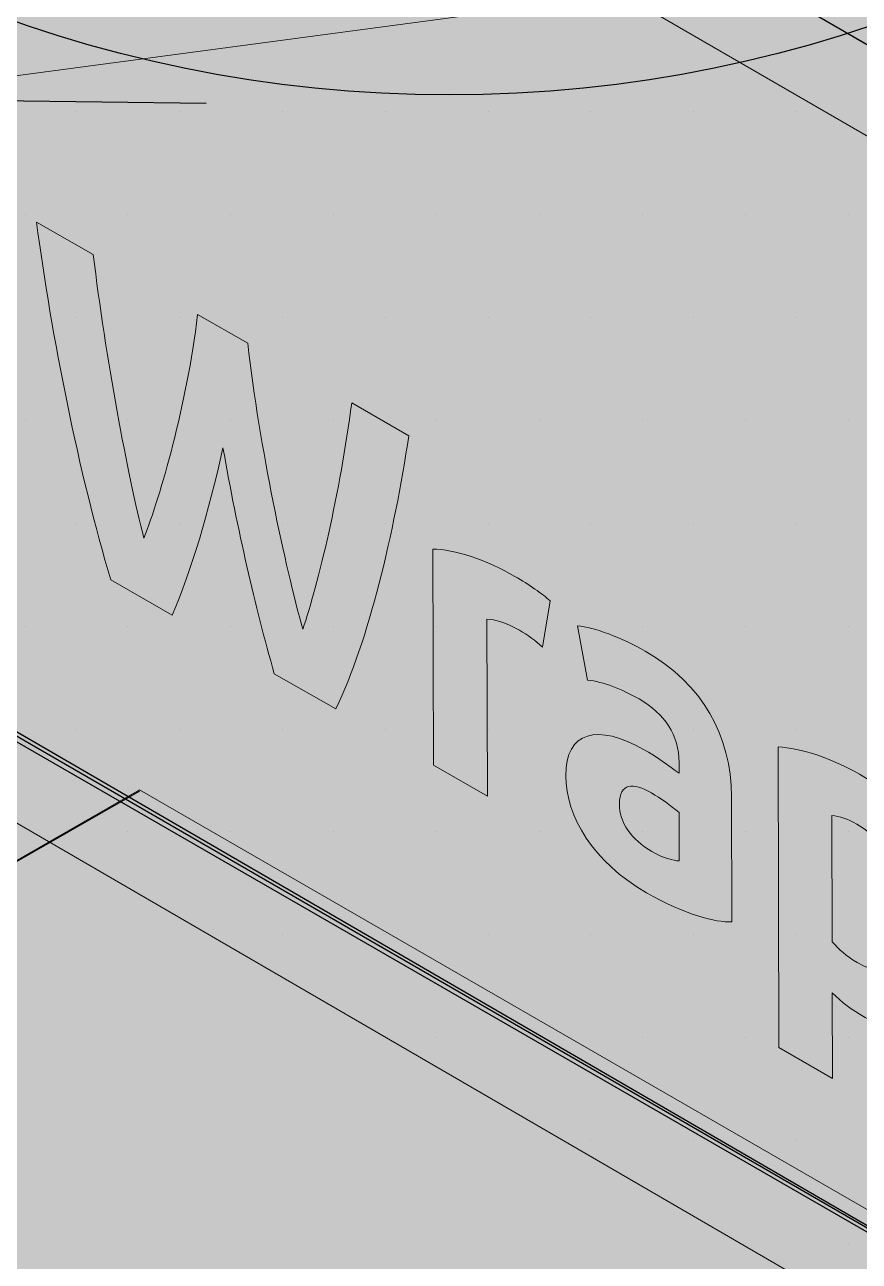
# Model space of a CAD drawing. Header units: inches. Extents: x -24 to 76, y -57 to 19.
# Drawn here: x -2.4306 to -2.2785, y 9.8228 to 10.0481 of the extents above; entities that cross this region are included whole.
import ezdxf

# ---------------------------------------------------------------- set-up
doc = ezdxf.new("R2010")
doc.units = ezdxf.units.IN
doc.header["$MEASUREMENT"] = 0
doc.linetypes.add('AI-Linetype-18', pattern=[0.25, 0.125, -0.125])
for name, color, linetype, lineweight in [('.ATI-HATCH', 7, 'Continuous', 0), ('G-ANNO-TTLB', 7, 'Continuous', 0), ('TYVEK', 7, 'Continuous', 0)]:
    doc.layers.add(name, color=color, linetype=linetype, lineweight=lineweight)

# ---------------------------------------------------------------- blocks, each defined once
blk = doc.blocks.new('Block_175')
at = {"layer": 'TYVEK', "true_color": 0x000000, "transparency": 33554687}
h = blk.add_hatch(dxfattribs=at)
h.set_pattern_fill('_U', color=18, scale=10, angle=45, style=2, pattern_type=0)
h.set_pattern_definition([(45, (0, 0), (-7.071, 7.071), [])])
h.paths.add_polyline_path([(-2.29552, 9.51359), (-2.6951, 9.74475), (-2.40967, 9.90871), (-2.01141, 9.679)])
at = {"layer": 'TYVEK', "color": 4, "lineweight": 25, "true_color": 0x00ffff}
blk.add_line((-2.40967, 9.90849), (-2.6951, 9.74536), dxfattribs=at)
at = {"layer": 'TYVEK'}
blk.add_lwpolyline([(-2.29552, 9.51359), (-2.6951, 9.74475), (-2.40967, 9.90871), (-2.01141, 9.679)], close=True, dxfattribs=at)
blk = doc.blocks.new('Block_217')
at = {"layer": 'TYVEK', "true_color": 0x003b71, "transparency": 33554687}
h = blk.add_hatch(color=156, dxfattribs=at)
h.dxf.hatch_style = 2
edge = h.paths.add_edge_path()
edge.add_spline(control_points=[(-2.37102, 9.97921), (-2.37102, 9.97921), (-2.36061, 9.97324), (-2.36061, 9.97324), (-2.36327, 9.95565), (-2.36792, 9.93576), (-2.37394, 9.92346), (-2.37394, 9.92346), (-2.38513, 9.92988), (-2.38513, 9.92988), (-2.38864, 9.94216), (-2.39181, 9.95603), (-2.39448, 9.97102), (-2.39715, 9.9591), (-2.40019, 9.94878), (-2.40372, 9.94056), (-2.40372, 9.94056), (-2.41491, 9.94698), (-2.41491, 9.94698), (-2.42065, 9.96603), (-2.42576, 9.99153), (-2.42845, 10.01218), (-2.42845, 10.01218), (-2.41812, 10.00625), (-2.41812, 10.00625), (-2.41586, 9.98765), (-2.41183, 9.96589), (-2.40888, 9.9546), (-2.40584, 9.96245), (-2.40111, 9.97861), (-2.39909, 9.99533), (-2.39909, 9.99533), (-2.38997, 9.99009), (-2.38997, 9.99009), (-2.38779, 9.97096), (-2.38311, 9.9494), (-2.37995, 9.93799), (-2.37713, 9.94596), (-2.37311, 9.9631), (-2.37102, 9.97921)], knot_values=[0, 0, 0, 0, 1, 1, 1, 2, 2, 2, 3, 3, 3, 4, 4, 4, 5, 5, 5, 6, 6, 6, 7, 7, 7, 8, 8, 8, 9, 9, 9, 10, 10, 10, 11, 11, 11, 12, 12, 12, 13, 13, 13, 13], degree=3, periodic=0)
h = blk.add_hatch(color=156, dxfattribs=at)
h.dxf.hatch_style = 2
edge = h.paths.add_edge_path()
edge.add_spline(control_points=[(-2.34127, 9.94761), (-2.3387, 9.94614), (-2.33628, 9.94442), (-2.33485, 9.94319), (-2.33485, 9.94319), (-2.33626, 9.93473), (-2.33626, 9.93473), (-2.33747, 9.93591), (-2.33897, 9.93694), (-2.34046, 9.9378), (-2.3431, 9.93931), (-2.34488, 9.93976), (-2.34637, 9.93979), (-2.34637, 9.93979), (-2.34629, 9.90759), (-2.34629, 9.90759), (-2.34629, 9.90759), (-2.35613, 9.91323), (-2.35613, 9.91323), (-2.35613, 9.91323), (-2.35622, 9.95259), (-2.35622, 9.95259), (-2.35238, 9.9526), (-2.3464, 9.95056), (-2.34127, 9.94761)], knot_values=[0, 0, 0, 0, 1, 1, 1, 2, 2, 2, 3, 3, 3, 4, 4, 4, 5, 5, 5, 6, 6, 6, 7, 7, 7, 8, 8, 8, 8], degree=3, periodic=0)
h = blk.add_hatch(color=156, dxfattribs=at)
h.dxf.hatch_style = 2
edge = h.paths.add_edge_path()
edge.add_spline(control_points=[(-2.31133, 9.8958), (-2.31133, 9.8958), (-2.31135, 9.90459), (-2.31135, 9.90459), (-2.31299, 9.90594), (-2.3147, 9.90717), (-2.31641, 9.90815), (-2.31969, 9.91004), (-2.32225, 9.91003), (-2.32224, 9.90617), (-2.32223, 9.90272), (-2.32009, 9.89968), (-2.31631, 9.89751), (-2.31418, 9.89629), (-2.3124, 9.89576), (-2.31133, 9.8958)], knot_values=[0, 0, 0, 0, 1, 1, 1, 2, 2, 2, 3, 3, 3, 4, 4, 4, 5, 5, 5, 5], degree=3, periodic=0)
edge = h.paths.add_edge_path()
edge.add_spline(control_points=[(-2.31729, 9.88995), (-2.32705, 9.89556), (-2.33198, 9.90388), (-2.332, 9.91128), (-2.33202, 9.91941), (-2.32626, 9.92086), (-2.31771, 9.91604), (-2.31572, 9.91489), (-2.31315, 9.91309), (-2.31137, 9.91174), (-2.31137, 9.91174), (-2.31137, 9.91371), (-2.31137, 9.91371), (-2.31139, 9.91872), (-2.31388, 9.92254), (-2.31866, 9.92528), (-2.32179, 9.92708), (-2.32514, 9.92843), (-2.32806, 9.92871), (-2.32806, 9.92871), (-2.32986, 9.9386), (-2.32986, 9.9386), (-2.3268, 9.93832), (-2.32189, 9.93649), (-2.31754, 9.93399), (-2.30707, 9.92798), (-2.30185, 9.91858), (-2.30182, 9.90749), (-2.30182, 9.90749), (-2.30177, 9.88465), (-2.30177, 9.88465), (-2.30468, 9.8846), (-2.31017, 9.88586), (-2.31729, 9.88995)], knot_values=[0, 0, 0, 0, 1, 1, 1, 2, 2, 2, 3, 3, 3, 4, 4, 4, 5, 5, 5, 6, 6, 6, 7, 7, 7, 8, 8, 8, 9, 9, 9, 10, 10, 10, 11, 11, 11, 11], degree=3, periodic=0)
h = blk.add_hatch(color=156, dxfattribs=at)
h.dxf.hatch_style = 2
edge = h.paths.add_edge_path()
edge.add_spline(control_points=[(-2.27891, 9.87727), (-2.27264, 9.87367), (-2.26973, 9.87643), (-2.26975, 9.88489), (-2.26977, 9.89229), (-2.27249, 9.89877), (-2.27897, 9.90249), (-2.28075, 9.90352), (-2.28203, 9.90384), (-2.28353, 9.90404), (-2.28353, 9.90404), (-2.28347, 9.88104), (-2.28347, 9.88104), (-2.28212, 9.87961), (-2.28098, 9.87846), (-2.27891, 9.87727)], knot_values=[0, 0, 0, 0, 1, 1, 1, 2, 2, 2, 3, 3, 3, 4, 4, 4, 5, 5, 5, 5], degree=3, periodic=0)
edge = h.paths.add_edge_path()
edge.add_spline(control_points=[(-2.27746, 9.86725), (-2.27996, 9.86868), (-2.28167, 9.86999), (-2.28345, 9.87176), (-2.28345, 9.87176), (-2.28341, 9.85614), (-2.28341, 9.85614), (-2.28341, 9.85614), (-2.29317, 9.86175), (-2.29317, 9.86175), (-2.29317, 9.86175), (-2.29331, 9.91655), (-2.29331, 9.91655), (-2.28925, 9.91635), (-2.28355, 9.91448), (-2.2785, 9.91157), (-2.26681, 9.90486), (-2.25981, 9.89264), (-2.25977, 9.87949), (-2.25974, 9.86602), (-2.26635, 9.86087), (-2.27746, 9.86725)], knot_values=[0, 0, 0, 0, 1, 1, 1, 2, 2, 2, 3, 3, 3, 4, 4, 4, 5, 5, 5, 6, 6, 6, 7, 7, 7, 7], degree=3, periodic=0)
at = {"layer": 'TYVEK'}
for points, knots in [([(-2.37102, 9.97921), (-2.37102, 9.97921), (-2.36061, 9.97324), (-2.36061, 9.97324), (-2.36327, 9.95565), (-2.36792, 9.93576), (-2.37394, 9.92346), (-2.37394, 9.92346), (-2.38513, 9.92988), (-2.38513, 9.92988), (-2.38864, 9.94216), (-2.39181, 9.95603), (-2.39448, 9.97102), (-2.39715, 9.9591), (-2.40019, 9.94878), (-2.40372, 9.94056), (-2.40372, 9.94056), (-2.41491, 9.94698), (-2.41491, 9.94698), (-2.42065, 9.96603), (-2.42576, 9.99153), (-2.42845, 10.01218), (-2.42845, 10.01218), (-2.41812, 10.00625), (-2.41812, 10.00625), (-2.41586, 9.98765), (-2.41183, 9.96589), (-2.40888, 9.9546), (-2.40584, 9.96245), (-2.40111, 9.97861), (-2.39909, 9.99533), (-2.39909, 9.99533), (-2.38997, 9.99009), (-2.38997, 9.99009), (-2.38779, 9.97096), (-2.38311, 9.9494), (-2.37995, 9.93799), (-2.37713, 9.94596), (-2.37311, 9.9631), (-2.37102, 9.97921)], [0, 0, 0, 0, 1, 1, 1, 2, 2, 2, 3, 3, 3, 4, 4, 4, 5, 5, 5, 6, 6, 6, 7, 7, 7, 8, 8, 8, 9, 9, 9, 10, 10, 10, 11, 11, 11, 12, 12, 12, 13, 13, 13, 13]), ([(-2.34127, 9.94761), (-2.3387, 9.94614), (-2.33628, 9.94442), (-2.33485, 9.94319), (-2.33485, 9.94319), (-2.33626, 9.93473), (-2.33626, 9.93473), (-2.33747, 9.93591), (-2.33897, 9.93694), (-2.34046, 9.9378), (-2.3431, 9.93931), (-2.34488, 9.93976), (-2.34637, 9.93979), (-2.34637, 9.93979), (-2.34629, 9.90759), (-2.34629, 9.90759), (-2.34629, 9.90759), (-2.35613, 9.91323), (-2.35613, 9.91323), (-2.35613, 9.91323), (-2.35622, 9.95259), (-2.35622, 9.95259), (-2.35238, 9.9526), (-2.3464, 9.95056), (-2.34127, 9.94761)], [0, 0, 0, 0, 1, 1, 1, 2, 2, 2, 3, 3, 3, 4, 4, 4, 5, 5, 5, 6, 6, 6, 7, 7, 7, 8, 8, 8, 8]), ([(-2.31729, 9.88995), (-2.32705, 9.89556), (-2.33198, 9.90388), (-2.332, 9.91128), (-2.33202, 9.91941), (-2.32626, 9.92086), (-2.31771, 9.91604), (-2.31572, 9.91489), (-2.31315, 9.91309), (-2.31137, 9.91174), (-2.31137, 9.91174), (-2.31137, 9.91371), (-2.31137, 9.91371), (-2.31139, 9.91872), (-2.31388, 9.92254), (-2.31866, 9.92528), (-2.32179, 9.92708), (-2.32514, 9.92843), (-2.32806, 9.92871), (-2.32806, 9.92871), (-2.32986, 9.9386), (-2.32986, 9.9386), (-2.3268, 9.93832), (-2.32189, 9.93649), (-2.31754, 9.93399), (-2.30707, 9.92798), (-2.30185, 9.91858), (-2.30182, 9.90749), (-2.30182, 9.90749), (-2.30177, 9.88465), (-2.30177, 9.88465), (-2.30468, 9.8846), (-2.31017, 9.88586), (-2.31729, 9.88995)], [0, 0, 0, 0, 1, 1, 1, 2, 2, 2, 3, 3, 3, 4, 4, 4, 5, 5, 5, 6, 6, 6, 7, 7, 7, 8, 8, 8, 9, 9, 9, 10, 10, 10, 11, 11, 11, 11]), ([(-2.27746, 9.86725), (-2.27996, 9.86868), (-2.28167, 9.86999), (-2.28345, 9.87176), (-2.28345, 9.87176), (-2.28341, 9.85614), (-2.28341, 9.85614), (-2.28341, 9.85614), (-2.29317, 9.86175), (-2.29317, 9.86175), (-2.29317, 9.86175), (-2.29331, 9.91655), (-2.29331, 9.91655), (-2.28925, 9.91635), (-2.28355, 9.91448), (-2.2785, 9.91157), (-2.26681, 9.90486), (-2.25981, 9.89264), (-2.25977, 9.87949), (-2.25974, 9.86602), (-2.26635, 9.86087), (-2.27746, 9.86725)], [0, 0, 0, 0, 1, 1, 1, 2, 2, 2, 3, 3, 3, 4, 4, 4, 5, 5, 5, 6, 6, 6, 7, 7, 7, 7]), ([(-2.31133, 9.8958), (-2.31133, 9.8958), (-2.31135, 9.90459), (-2.31135, 9.90459), (-2.31299, 9.90594), (-2.3147, 9.90717), (-2.31641, 9.90815), (-2.31969, 9.91004), (-2.32225, 9.91003), (-2.32224, 9.90617), (-2.32223, 9.90272), (-2.32009, 9.89968), (-2.31631, 9.89751), (-2.31418, 9.89629), (-2.3124, 9.89576), (-2.31133, 9.8958)], [0, 0, 0, 0, 1, 1, 1, 2, 2, 2, 3, 3, 3, 4, 4, 4, 5, 5, 5, 5]), ([(-2.27891, 9.87727), (-2.27264, 9.87367), (-2.26973, 9.87643), (-2.26975, 9.88489), (-2.26977, 9.89229), (-2.27249, 9.89877), (-2.27897, 9.90249), (-2.28075, 9.90352), (-2.28203, 9.90384), (-2.28353, 9.90404), (-2.28353, 9.90404), (-2.28347, 9.88104), (-2.28347, 9.88104), (-2.28212, 9.87961), (-2.28098, 9.87846), (-2.27891, 9.87727)], [0, 0, 0, 0, 1, 1, 1, 2, 2, 2, 3, 3, 3, 4, 4, 4, 5, 5, 5, 5])]:
    blk.add_open_spline(points, degree=3, knots=knots, dxfattribs=at)
blk = doc.blocks.new('Block_216')
at = {"layer": 'TYVEK'}
blk.add_blockref('Block_217', (0, 0), dxfattribs=at)
blk = doc.blocks.new('Block_480')
at = {"layer": '.ATI-HATCH', "color": 18, "lineweight": 9, "true_color": 0x000000}
blk.add_lwpolyline([(-2.47109, 10.03362), (3.05415, 10.77287), (3.22869, 18.38254)], dxfattribs=at)
blk = doc.blocks.new('Block_479')
at = {"layer": '.ATI-HATCH', "true_color": 0xe6e6e6, "transparency": 33554687}
h = blk.add_hatch(color=254, dxfattribs=at)
edge = h.paths.add_edge_path()
edge.add_spline(control_points=[(3.22869, 18.38254), (3.22869, 18.38254), (3.20878, 18.38187), (3.20878, 18.38187), (3.20878, 18.38187), (3.16697, 18.38055), (3.16697, 18.38055), (3.16697, 18.38055), (3.0077, 18.37391), (3.0077, 18.37391), (3.0077, 18.37391), (2.99178, 18.37325), (2.99178, 18.37325), (2.99178, 18.37325), (2.7177, 18.36264), (2.7177, 18.36264), (2.7177, 18.36264), (2.66262, 18.36064), (2.66262, 18.36064), (2.66262, 18.36064), (2.35935, 18.34869), (2.35935, 18.34869), (2.35935, 18.34869), (1.98573, 18.3341), (1.98573, 18.3341), (1.98573, 18.3341), (1.93199, 18.3321), (1.93199, 18.3321), (1.93199, 18.3321), (1.64065, 18.32082), (1.64065, 18.32082), (1.64065, 18.32082), (1.44888, 18.31353), (1.44888, 18.31353), (1.44888, 18.31353), (0.37978, 18.27171), (0.37978, 18.27171), (0.37978, 18.27171), (-0.71783, 18.22858), (-0.71783, 18.22858), (-0.71783, 18.22858), (-1.23279, 18.20867), (-1.23279, 18.20867), (-1.23279, 18.20867), (-1.69932, 18.19076), (-1.69932, 18.19076), (-1.69932, 18.19076), (-2.09815, 18.17483), (-2.09815, 18.17483), (-2.09815, 18.17483), (-2.40739, 18.16288), (-2.40739, 18.16288), (-2.40739, 18.16288), (-2.60781, 18.15492), (-2.60781, 18.15492), (-2.60781, 18.15492), (-2.67947, 18.15226), (-2.67947, 18.15226), (-2.67947, 18.15226), (-2.47177, 10.05218), (-2.47177, 10.05218), (-2.47177, 10.05218), (-2.47109, 10.03362), (-2.47109, 10.03362), (-2.47109, 10.03362), (3.05415, 10.77287), (3.05415, 10.77287), (3.05415, 10.77287), (3.22869, 18.38254), (3.22869, 18.38254)], knot_values=[0, 0, 0, 0, 1, 1, 1, 2, 2, 2, 3, 3, 3, 4, 4, 4, 5, 5, 5, 6, 6, 6, 7, 7, 7, 8, 8, 8, 9, 9, 9, 10, 10, 10, 11, 11, 11, 12, 12, 12, 13, 13, 13, 14, 14, 14, 15, 15, 15, 16, 16, 16, 17, 17, 17, 18, 18, 18, 19, 19, 19, 20, 20, 20, 21, 21, 21, 22, 22, 22, 23, 23, 23, 23], degree=3, periodic=0)
edge.add_line((3.22869, 18.38254), (3.22869, 18.38254))
edge = h.paths.add_edge_path()
edge.add_spline(control_points=[(-1.00982, 11.94944), (-1.00982, 11.94944), (-1.01114, 12.07553), (-1.01114, 12.07553), (-1.01114, 12.07553), (-1.05627, 15.66768), (-1.05627, 15.66768), (-1.05627, 15.66768), (-1.05959, 15.68959), (-1.05959, 15.68959), (-1.05959, 15.68959), (-1.05693, 15.69622), (-1.05693, 15.69622), (-1.05693, 15.69622), (-1.06423, 16.2968), (-1.06423, 16.2968), (-1.06423, 16.2968), (-1.06557, 16.40297), (-1.06557, 16.40297), (-1.06557, 16.40297), (-1.06557, 16.40829), (-1.06557, 16.40829), (-1.06557, 16.40829), (1.68778, 16.57485), (1.68778, 16.57485), (1.68778, 16.57485), (1.75214, 16.57817), (1.75214, 16.57817), (1.75214, 16.57817), (1.75945, 16.57883), (1.75945, 16.57883), (1.75945, 16.57883), (1.77804, 16.58016), (1.77804, 16.58016), (1.77804, 16.58016), (1.77073, 15.92185), (1.77073, 15.92185), (1.77073, 15.92185), (1.77405, 15.91522), (1.77405, 15.91522), (1.77405, 15.91522), (1.77006, 15.86279), (1.77006, 15.86279), (1.77006, 15.86279), (1.74419, 13.54611), (1.74419, 13.54611), (1.74419, 13.54611), (1.7475, 13.53947), (1.7475, 13.53947), (1.7475, 13.53947), (1.74351, 13.5043), (1.74351, 13.5043), (1.74351, 13.5043), (1.72827, 12.13393), (1.72827, 12.13393), (1.72827, 12.13393), (-1.00782, 11.82004), (-1.00782, 11.82004), (-1.00782, 11.82004), (-1.0085, 11.83531), (-1.0085, 11.83531), (-1.0085, 11.83531), (-1.0085, 11.84262), (-1.0085, 11.84262), (-1.0085, 11.84262), (-1.00982, 11.94879), (-1.00982, 11.94879), (-1.00982, 11.94879), (-1.00982, 11.94944), (-1.00982, 11.94944)], knot_values=[0, 0, 0, 0, 1, 1, 1, 2, 2, 2, 3, 3, 3, 4, 4, 4, 5, 5, 5, 6, 6, 6, 7, 7, 7, 8, 8, 8, 9, 9, 9, 10, 10, 10, 11, 11, 11, 12, 12, 12, 13, 13, 13, 14, 14, 14, 15, 15, 15, 16, 16, 16, 17, 17, 17, 18, 18, 18, 19, 19, 19, 20, 20, 20, 21, 21, 21, 22, 22, 22, 23, 23, 23, 23], degree=3, periodic=0)
edge.add_line((-1.00982, 11.94944), (-1.00982, 11.94944))
at = {"layer": '.ATI-HATCH'}
blk.add_open_spline([(3.22869, 18.38254), (3.22869, 18.38254), (3.20878, 18.38187), (3.20878, 18.38187), (3.20878, 18.38187), (3.16697, 18.38055), (3.16697, 18.38055), (3.16697, 18.38055), (3.0077, 18.37391), (3.0077, 18.37391), (3.0077, 18.37391), (2.99178, 18.37325), (2.99178, 18.37325), (2.99178, 18.37325), (2.7177, 18.36264), (2.7177, 18.36264), (2.7177, 18.36264), (2.66262, 18.36064), (2.66262, 18.36064), (2.66262, 18.36064), (2.35935, 18.34869), (2.35935, 18.34869), (2.35935, 18.34869), (1.98573, 18.3341), (1.98573, 18.3341), (1.98573, 18.3341), (1.93199, 18.3321), (1.93199, 18.3321), (1.93199, 18.3321), (1.64065, 18.32082), (1.64065, 18.32082), (1.64065, 18.32082), (1.44888, 18.31353), (1.44888, 18.31353), (1.44888, 18.31353), (0.37978, 18.27171), (0.37978, 18.27171), (0.37978, 18.27171), (-0.71783, 18.22858), (-0.71783, 18.22858), (-0.71783, 18.22858), (-1.23279, 18.20867), (-1.23279, 18.20867), (-1.23279, 18.20867), (-1.69932, 18.19076), (-1.69932, 18.19076), (-1.69932, 18.19076), (-2.09815, 18.17483), (-2.09815, 18.17483), (-2.09815, 18.17483), (-2.40739, 18.16288), (-2.40739, 18.16288), (-2.40739, 18.16288), (-2.60781, 18.15492), (-2.60781, 18.15492), (-2.60781, 18.15492), (-2.67947, 18.15226), (-2.67947, 18.15226), (-2.67947, 18.15226), (-2.47177, 10.05218), (-2.47177, 10.05218), (-2.47177, 10.05218), (-2.47109, 10.03362), (-2.47109, 10.03362), (-2.47109, 10.03362), (3.05415, 10.77287), (3.05415, 10.77287), (3.05415, 10.77287), (3.22869, 18.38254), (3.22869, 18.38254)], degree=3, knots=[0, 0, 0, 0, 1, 1, 1, 2, 2, 2, 3, 3, 3, 4, 4, 4, 5, 5, 5, 6, 6, 6, 7, 7, 7, 8, 8, 8, 9, 9, 9, 10, 10, 10, 11, 11, 11, 12, 12, 12, 13, 13, 13, 14, 14, 14, 15, 15, 15, 16, 16, 16, 17, 17, 17, 18, 18, 18, 19, 19, 19, 20, 20, 20, 21, 21, 21, 22, 22, 22, 23, 23, 23, 23], dxfattribs=at)
blk.add_blockref('Block_480', (0, 0), dxfattribs=at)
blk = doc.blocks.new('Block_478')
at = {"layer": '.ATI-HATCH'}
blk.add_blockref('Block_479', (0, 0), dxfattribs=at)
blk = doc.blocks.new('Block_495')
at = {"layer": '.ATI-HATCH'}
blk.add_lwpolyline([(-2.52197, 10.5628), (-2.72981, 10.67807), (-2.77151, 10.31651), (-2.77151, 10.22695), (-2.66769, 10.03951), (-2.05723, 9.68499), (-1.90956, 9.59957), (-1.90925, 9.80668), (-1.90925, 9.81508), (-2.50948, 10.16231), (-2.5178, 10.17014), (-2.52153, 10.17229), (-2.52153, 10.17932), (-2.52196, 10.18395)], close=True, dxfattribs=at)
at = {"layer": '.ATI-HATCH', "color": 243, "lineweight": 0, "true_color": 0xcc667f}
for points in [[(-2.42118, 10.0323), (-2.42118, 10.0323), (-2.42118, 10.0323), (-2.42118, 10.0323)], [(-2.40243, 10.0323), (-2.40243, 10.0323), (-2.40243, 10.0323), (-2.40243, 10.0323)], [(-2.38368, 10.0323), (-2.38368, 10.0323), (-2.38368, 10.0323), (-2.38368, 10.0323)], [(-2.36493, 10.0323), (-2.36493, 10.0323), (-2.36493, 10.0323), (-2.36493, 10.0323)], [(-2.34618, 10.0323), (-2.34618, 10.0323), (-2.34618, 10.0323), (-2.34618, 10.0323)], [(-2.32743, 10.0323), (-2.32743, 10.0323), (-2.32743, 10.0323), (-2.32743, 10.0323)], [(-2.30868, 10.0323), (-2.30868, 10.0323), (-2.30868, 10.0323), (-2.30868, 10.0323)], [(-2.28993, 10.0323), (-2.28993, 10.0323), (-2.28993, 10.0323), (-2.28993, 10.0323)], [(-2.43055, 10.01355), (-2.43055, 10.01355), (-2.43055, 10.01355), (-2.43055, 10.01355)], [(-2.4118, 10.01355), (-2.4118, 10.01355), (-2.4118, 10.01355), (-2.4118, 10.01355)], [(-2.39305, 10.01355), (-2.39305, 10.01355), (-2.39305, 10.01355), (-2.39305, 10.01355)], [(-2.3743, 10.01355), (-2.3743, 10.01355), (-2.3743, 10.01355), (-2.3743, 10.01355)], [(-2.35555, 10.01355), (-2.35555, 10.01355), (-2.35555, 10.01355), (-2.35555, 10.01355)], [(-2.3368, 10.01355), (-2.3368, 10.01355), (-2.3368, 10.01355), (-2.3368, 10.01355)], [(-2.31805, 10.01355), (-2.31805, 10.01355), (-2.31805, 10.01355), (-2.31805, 10.01355)], [(-2.2993, 10.01355), (-2.2993, 10.01355), (-2.2993, 10.01355), (-2.2993, 10.01355)], [(-2.28055, 10.01355), (-2.28055, 10.01355), (-2.28055, 10.01355), (-2.28055, 10.01355)], [(-2.42118, 9.9948), (-2.42118, 9.9948), (-2.42118, 9.9948), (-2.42118, 9.9948)], [(-2.40243, 9.9948), (-2.40243, 9.9948), (-2.40243, 9.9948), (-2.40243, 9.9948)], [(-2.38368, 9.9948), (-2.38368, 9.9948), (-2.38368, 9.9948), (-2.38368, 9.9948)], [(-2.36493, 9.9948), (-2.36493, 9.9948), (-2.36493, 9.9948), (-2.36493, 9.9948)], [(-2.34618, 9.9948), (-2.34618, 9.9948), (-2.34618, 9.9948), (-2.34618, 9.9948)], [(-2.32743, 9.9948), (-2.32743, 9.9948), (-2.32743, 9.9948), (-2.32743, 9.9948)], [(-2.30868, 9.9948), (-2.30868, 9.9948), (-2.30868, 9.9948), (-2.30868, 9.9948)], [(-2.28993, 9.9948), (-2.28993, 9.9948), (-2.28993, 9.9948), (-2.28993, 9.9948)], [(-2.43055, 9.97605), (-2.43055, 9.97605), (-2.43055, 9.97605), (-2.43055, 9.97605)], [(-2.4118, 9.97605), (-2.4118, 9.97605), (-2.4118, 9.97605), (-2.4118, 9.97605)], [(-2.39305, 9.97605), (-2.39305, 9.97605), (-2.39305, 9.97605), (-2.39305, 9.97605)], [(-2.3743, 9.97605), (-2.3743, 9.97605), (-2.3743, 9.97605), (-2.3743, 9.97605)], [(-2.35555, 9.97605), (-2.35555, 9.97605), (-2.35555, 9.97605), (-2.35555, 9.97605)], [(-2.3368, 9.97605), (-2.3368, 9.97605), (-2.3368, 9.97605), (-2.3368, 9.97605)], [(-2.31805, 9.97605), (-2.31805, 9.97605), (-2.31805, 9.97605), (-2.31805, 9.97605)], [(-2.2993, 9.97605), (-2.2993, 9.97605), (-2.2993, 9.97605), (-2.2993, 9.97605)], [(-2.28055, 9.97605), (-2.28055, 9.97605), (-2.28055, 9.97605), (-2.28055, 9.97605)], [(-2.42118, 9.9573), (-2.42118, 9.9573), (-2.42118, 9.9573), (-2.42118, 9.9573)], [(-2.40243, 9.9573), (-2.40243, 9.9573), (-2.40243, 9.9573), (-2.40243, 9.9573)], [(-2.38368, 9.9573), (-2.38368, 9.9573), (-2.38368, 9.9573), (-2.38368, 9.9573)], [(-2.36493, 9.9573), (-2.36493, 9.9573), (-2.36493, 9.9573), (-2.36493, 9.9573)], [(-2.34618, 9.9573), (-2.34618, 9.9573), (-2.34618, 9.9573), (-2.34618, 9.9573)], [(-2.32743, 9.9573), (-2.32743, 9.9573), (-2.32743, 9.9573), (-2.32743, 9.9573)], [(-2.30868, 9.9573), (-2.30868, 9.9573), (-2.30868, 9.9573), (-2.30868, 9.9573)], [(-2.28993, 9.9573), (-2.28993, 9.9573), (-2.28993, 9.9573), (-2.28993, 9.9573)], [(-2.43055, 9.93855), (-2.43055, 9.93855), (-2.43055, 9.93855), (-2.43055, 9.93855)], [(-2.4118, 9.93855), (-2.4118, 9.93855), (-2.4118, 9.93855), (-2.4118, 9.93855)], [(-2.39305, 9.93855), (-2.39305, 9.93855), (-2.39305, 9.93855), (-2.39305, 9.93855)], [(-2.3743, 9.93855), (-2.3743, 9.93855), (-2.3743, 9.93855), (-2.3743, 9.93855)], [(-2.35555, 9.93855), (-2.35555, 9.93855), (-2.35555, 9.93855), (-2.35555, 9.93855)], [(-2.3368, 9.93855), (-2.3368, 9.93855), (-2.3368, 9.93855), (-2.3368, 9.93855)], [(-2.31805, 9.93855), (-2.31805, 9.93855), (-2.31805, 9.93855), (-2.31805, 9.93855)], [(-2.2993, 9.93855), (-2.2993, 9.93855), (-2.2993, 9.93855), (-2.2993, 9.93855)], [(-2.28055, 9.93855), (-2.28055, 9.93855), (-2.28055, 9.93855), (-2.28055, 9.93855)], [(-2.42118, 9.9198), (-2.42118, 9.9198), (-2.42118, 9.9198), (-2.42118, 9.9198)], [(-2.40243, 9.9198), (-2.40243, 9.9198), (-2.40243, 9.9198), (-2.40243, 9.9198)], [(-2.38368, 9.9198), (-2.38368, 9.9198), (-2.38368, 9.9198), (-2.38368, 9.9198)], [(-2.36493, 9.9198), (-2.36493, 9.9198), (-2.36493, 9.9198), (-2.36493, 9.9198)], [(-2.34618, 9.9198), (-2.34618, 9.9198), (-2.34618, 9.9198), (-2.34618, 9.9198)], [(-2.32743, 9.9198), (-2.32743, 9.9198), (-2.32743, 9.9198), (-2.32743, 9.9198)], [(-2.30868, 9.9198), (-2.30868, 9.9198), (-2.30868, 9.9198), (-2.30868, 9.9198)], [(-2.28993, 9.9198), (-2.28993, 9.9198), (-2.28993, 9.9198), (-2.28993, 9.9198)], [(-2.4118, 9.90105), (-2.4118, 9.90105), (-2.4118, 9.90105), (-2.4118, 9.90105)], [(-2.39305, 9.90105), (-2.39305, 9.90105), (-2.39305, 9.90105), (-2.39305, 9.90105)], [(-2.3743, 9.90105), (-2.3743, 9.90105), (-2.3743, 9.90105), (-2.3743, 9.90105)], [(-2.35555, 9.90105), (-2.35555, 9.90105), (-2.35555, 9.90105), (-2.35555, 9.90105)], [(-2.3368, 9.90105), (-2.3368, 9.90105), (-2.3368, 9.90105), (-2.3368, 9.90105)], [(-2.31805, 9.90105), (-2.31805, 9.90105), (-2.31805, 9.90105), (-2.31805, 9.90105)], [(-2.2993, 9.90105), (-2.2993, 9.90105), (-2.2993, 9.90105), (-2.2993, 9.90105)], [(-2.28055, 9.90105), (-2.28055, 9.90105), (-2.28055, 9.90105), (-2.28055, 9.90105)], [(-2.38368, 9.8823), (-2.38368, 9.8823), (-2.38368, 9.8823), (-2.38368, 9.8823)], [(-2.36493, 9.8823), (-2.36493, 9.8823), (-2.36493, 9.8823), (-2.36493, 9.8823)], [(-2.34618, 9.8823), (-2.34618, 9.8823), (-2.34618, 9.8823), (-2.34618, 9.8823)], [(-2.32743, 9.8823), (-2.32743, 9.8823), (-2.32743, 9.8823), (-2.32743, 9.8823)], [(-2.30868, 9.8823), (-2.30868, 9.8823), (-2.30868, 9.8823), (-2.30868, 9.8823)], [(-2.28993, 9.8823), (-2.28993, 9.8823), (-2.28993, 9.8823), (-2.28993, 9.8823)], [(-2.35555, 9.86355), (-2.35555, 9.86355), (-2.35555, 9.86355), (-2.35555, 9.86355)], [(-2.3368, 9.86355), (-2.3368, 9.86355), (-2.3368, 9.86355), (-2.3368, 9.86355)], [(-2.31805, 9.86355), (-2.31805, 9.86355), (-2.31805, 9.86355), (-2.31805, 9.86355)], [(-2.2993, 9.86355), (-2.2993, 9.86355), (-2.2993, 9.86355), (-2.2993, 9.86355)], [(-2.28055, 9.86355), (-2.28055, 9.86355), (-2.28055, 9.86355), (-2.28055, 9.86355)], [(-2.32743, 9.8448), (-2.32743, 9.8448), (-2.32743, 9.8448), (-2.32743, 9.8448)], [(-2.30868, 9.8448), (-2.30868, 9.8448), (-2.30868, 9.8448), (-2.30868, 9.8448)], [(-2.28993, 9.8448), (-2.28993, 9.8448), (-2.28993, 9.8448), (-2.28993, 9.8448)], [(-2.2993, 9.82605), (-2.2993, 9.82605), (-2.2993, 9.82605), (-2.2993, 9.82605)], [(-2.28055, 9.82605), (-2.28055, 9.82605), (-2.28055, 9.82605), (-2.28055, 9.82605)]]:
    blk.add_open_spline(points, degree=3, dxfattribs=at)
blk = doc.blocks.new('Block_496')
at = {"layer": '.ATI-HATCH'}
blk.add_lwpolyline([(-2.29218, 10.30579), (-2.28823, 10.30814), (-2.28823, 10.69639), (-2.52197, 10.5628), (-2.72981, 10.67807), (-2.77151, 10.31651), (-2.77151, 10.22695), (-2.66769, 10.03951), (-2.05723, 9.68499), (-1.90956, 9.59957), (-1.90925, 9.80668), (-1.90925, 10.08488)], close=True, dxfattribs=at)
at = {"layer": '.ATI-HATCH', "color": 243, "lineweight": 0, "true_color": 0xcc667f}
for points in [[(-2.42118, 10.0323), (-2.42118, 10.0323), (-2.42118, 10.0323), (-2.42118, 10.0323)], [(-2.40243, 10.0323), (-2.40243, 10.0323), (-2.40243, 10.0323), (-2.40243, 10.0323)], [(-2.38368, 10.0323), (-2.38368, 10.0323), (-2.38368, 10.0323), (-2.38368, 10.0323)], [(-2.36493, 10.0323), (-2.36493, 10.0323), (-2.36493, 10.0323), (-2.36493, 10.0323)], [(-2.34618, 10.0323), (-2.34618, 10.0323), (-2.34618, 10.0323), (-2.34618, 10.0323)], [(-2.32743, 10.0323), (-2.32743, 10.0323), (-2.32743, 10.0323), (-2.32743, 10.0323)], [(-2.30868, 10.0323), (-2.30868, 10.0323), (-2.30868, 10.0323), (-2.30868, 10.0323)], [(-2.28993, 10.0323), (-2.28993, 10.0323), (-2.28993, 10.0323), (-2.28993, 10.0323)], [(-2.43055, 10.01355), (-2.43055, 10.01355), (-2.43055, 10.01355), (-2.43055, 10.01355)], [(-2.4118, 10.01355), (-2.4118, 10.01355), (-2.4118, 10.01355), (-2.4118, 10.01355)], [(-2.39305, 10.01355), (-2.39305, 10.01355), (-2.39305, 10.01355), (-2.39305, 10.01355)], [(-2.3743, 10.01355), (-2.3743, 10.01355), (-2.3743, 10.01355), (-2.3743, 10.01355)], [(-2.35555, 10.01355), (-2.35555, 10.01355), (-2.35555, 10.01355), (-2.35555, 10.01355)], [(-2.3368, 10.01355), (-2.3368, 10.01355), (-2.3368, 10.01355), (-2.3368, 10.01355)], [(-2.31805, 10.01355), (-2.31805, 10.01355), (-2.31805, 10.01355), (-2.31805, 10.01355)], [(-2.2993, 10.01355), (-2.2993, 10.01355), (-2.2993, 10.01355), (-2.2993, 10.01355)], [(-2.28055, 10.01355), (-2.28055, 10.01355), (-2.28055, 10.01355), (-2.28055, 10.01355)], [(-2.42118, 9.9948), (-2.42118, 9.9948), (-2.42118, 9.9948), (-2.42118, 9.9948)], [(-2.40243, 9.9948), (-2.40243, 9.9948), (-2.40243, 9.9948), (-2.40243, 9.9948)], [(-2.38368, 9.9948), (-2.38368, 9.9948), (-2.38368, 9.9948), (-2.38368, 9.9948)], [(-2.36493, 9.9948), (-2.36493, 9.9948), (-2.36493, 9.9948), (-2.36493, 9.9948)], [(-2.34618, 9.9948), (-2.34618, 9.9948), (-2.34618, 9.9948), (-2.34618, 9.9948)], [(-2.32743, 9.9948), (-2.32743, 9.9948), (-2.32743, 9.9948), (-2.32743, 9.9948)], [(-2.30868, 9.9948), (-2.30868, 9.9948), (-2.30868, 9.9948), (-2.30868, 9.9948)], [(-2.28993, 9.9948), (-2.28993, 9.9948), (-2.28993, 9.9948), (-2.28993, 9.9948)], [(-2.43055, 9.97605), (-2.43055, 9.97605), (-2.43055, 9.97605), (-2.43055, 9.97605)], [(-2.4118, 9.97605), (-2.4118, 9.97605), (-2.4118, 9.97605), (-2.4118, 9.97605)], [(-2.39305, 9.97605), (-2.39305, 9.97605), (-2.39305, 9.97605), (-2.39305, 9.97605)], [(-2.3743, 9.97605), (-2.3743, 9.97605), (-2.3743, 9.97605), (-2.3743, 9.97605)], [(-2.35555, 9.97605), (-2.35555, 9.97605), (-2.35555, 9.97605), (-2.35555, 9.97605)], [(-2.3368, 9.97605), (-2.3368, 9.97605), (-2.3368, 9.97605), (-2.3368, 9.97605)], [(-2.31805, 9.97605), (-2.31805, 9.97605), (-2.31805, 9.97605), (-2.31805, 9.97605)], [(-2.2993, 9.97605), (-2.2993, 9.97605), (-2.2993, 9.97605), (-2.2993, 9.97605)], [(-2.28055, 9.97605), (-2.28055, 9.97605), (-2.28055, 9.97605), (-2.28055, 9.97605)], [(-2.42118, 9.9573), (-2.42118, 9.9573), (-2.42118, 9.9573), (-2.42118, 9.9573)], [(-2.40243, 9.9573), (-2.40243, 9.9573), (-2.40243, 9.9573), (-2.40243, 9.9573)], [(-2.38368, 9.9573), (-2.38368, 9.9573), (-2.38368, 9.9573), (-2.38368, 9.9573)], [(-2.36493, 9.9573), (-2.36493, 9.9573), (-2.36493, 9.9573), (-2.36493, 9.9573)], [(-2.34618, 9.9573), (-2.34618, 9.9573), (-2.34618, 9.9573), (-2.34618, 9.9573)], [(-2.32743, 9.9573), (-2.32743, 9.9573), (-2.32743, 9.9573), (-2.32743, 9.9573)], [(-2.30868, 9.9573), (-2.30868, 9.9573), (-2.30868, 9.9573), (-2.30868, 9.9573)], [(-2.28993, 9.9573), (-2.28993, 9.9573), (-2.28993, 9.9573), (-2.28993, 9.9573)], [(-2.43055, 9.93855), (-2.43055, 9.93855), (-2.43055, 9.93855), (-2.43055, 9.93855)], [(-2.4118, 9.93855), (-2.4118, 9.93855), (-2.4118, 9.93855), (-2.4118, 9.93855)], [(-2.39305, 9.93855), (-2.39305, 9.93855), (-2.39305, 9.93855), (-2.39305, 9.93855)], [(-2.3743, 9.93855), (-2.3743, 9.93855), (-2.3743, 9.93855), (-2.3743, 9.93855)], [(-2.35555, 9.93855), (-2.35555, 9.93855), (-2.35555, 9.93855), (-2.35555, 9.93855)], [(-2.3368, 9.93855), (-2.3368, 9.93855), (-2.3368, 9.93855), (-2.3368, 9.93855)], [(-2.31805, 9.93855), (-2.31805, 9.93855), (-2.31805, 9.93855), (-2.31805, 9.93855)], [(-2.2993, 9.93855), (-2.2993, 9.93855), (-2.2993, 9.93855), (-2.2993, 9.93855)], [(-2.28055, 9.93855), (-2.28055, 9.93855), (-2.28055, 9.93855), (-2.28055, 9.93855)], [(-2.42118, 9.9198), (-2.42118, 9.9198), (-2.42118, 9.9198), (-2.42118, 9.9198)], [(-2.40243, 9.9198), (-2.40243, 9.9198), (-2.40243, 9.9198), (-2.40243, 9.9198)], [(-2.38368, 9.9198), (-2.38368, 9.9198), (-2.38368, 9.9198), (-2.38368, 9.9198)], [(-2.36493, 9.9198), (-2.36493, 9.9198), (-2.36493, 9.9198), (-2.36493, 9.9198)], [(-2.34618, 9.9198), (-2.34618, 9.9198), (-2.34618, 9.9198), (-2.34618, 9.9198)], [(-2.32743, 9.9198), (-2.32743, 9.9198), (-2.32743, 9.9198), (-2.32743, 9.9198)], [(-2.30868, 9.9198), (-2.30868, 9.9198), (-2.30868, 9.9198), (-2.30868, 9.9198)], [(-2.28993, 9.9198), (-2.28993, 9.9198), (-2.28993, 9.9198), (-2.28993, 9.9198)], [(-2.4118, 9.90105), (-2.4118, 9.90105), (-2.4118, 9.90105), (-2.4118, 9.90105)], [(-2.39305, 9.90105), (-2.39305, 9.90105), (-2.39305, 9.90105), (-2.39305, 9.90105)], [(-2.3743, 9.90105), (-2.3743, 9.90105), (-2.3743, 9.90105), (-2.3743, 9.90105)], [(-2.35555, 9.90105), (-2.35555, 9.90105), (-2.35555, 9.90105), (-2.35555, 9.90105)], [(-2.3368, 9.90105), (-2.3368, 9.90105), (-2.3368, 9.90105), (-2.3368, 9.90105)], [(-2.31805, 9.90105), (-2.31805, 9.90105), (-2.31805, 9.90105), (-2.31805, 9.90105)], [(-2.2993, 9.90105), (-2.2993, 9.90105), (-2.2993, 9.90105), (-2.2993, 9.90105)], [(-2.28055, 9.90105), (-2.28055, 9.90105), (-2.28055, 9.90105), (-2.28055, 9.90105)], [(-2.38368, 9.8823), (-2.38368, 9.8823), (-2.38368, 9.8823), (-2.38368, 9.8823)], [(-2.36493, 9.8823), (-2.36493, 9.8823), (-2.36493, 9.8823), (-2.36493, 9.8823)], [(-2.34618, 9.8823), (-2.34618, 9.8823), (-2.34618, 9.8823), (-2.34618, 9.8823)], [(-2.32743, 9.8823), (-2.32743, 9.8823), (-2.32743, 9.8823), (-2.32743, 9.8823)], [(-2.30868, 9.8823), (-2.30868, 9.8823), (-2.30868, 9.8823), (-2.30868, 9.8823)], [(-2.28993, 9.8823), (-2.28993, 9.8823), (-2.28993, 9.8823), (-2.28993, 9.8823)], [(-2.35555, 9.86355), (-2.35555, 9.86355), (-2.35555, 9.86355), (-2.35555, 9.86355)], [(-2.3368, 9.86355), (-2.3368, 9.86355), (-2.3368, 9.86355), (-2.3368, 9.86355)], [(-2.31805, 9.86355), (-2.31805, 9.86355), (-2.31805, 9.86355), (-2.31805, 9.86355)], [(-2.2993, 9.86355), (-2.2993, 9.86355), (-2.2993, 9.86355), (-2.2993, 9.86355)], [(-2.28055, 9.86355), (-2.28055, 9.86355), (-2.28055, 9.86355), (-2.28055, 9.86355)], [(-2.32743, 9.8448), (-2.32743, 9.8448), (-2.32743, 9.8448), (-2.32743, 9.8448)], [(-2.30868, 9.8448), (-2.30868, 9.8448), (-2.30868, 9.8448), (-2.30868, 9.8448)], [(-2.28993, 9.8448), (-2.28993, 9.8448), (-2.28993, 9.8448), (-2.28993, 9.8448)], [(-2.2993, 9.82605), (-2.2993, 9.82605), (-2.2993, 9.82605), (-2.2993, 9.82605)], [(-2.28055, 9.82605), (-2.28055, 9.82605), (-2.28055, 9.82605), (-2.28055, 9.82605)]]:
    blk.add_open_spline(points, degree=3, dxfattribs=at)
blk = doc.blocks.new('Block_511')
at = {"layer": '.ATI-HATCH', "true_color": 0xe6e6e6, "transparency": 33554687}
h = blk.add_hatch(color=254, dxfattribs=at)
edge = h.paths.add_edge_path()
edge.add_spline(control_points=[(3.25948, 16.68127), (3.25948, 16.68127), (3.23957, 16.6806), (3.23957, 16.6806), (3.23957, 16.6806), (3.19776, 16.67928), (3.19776, 16.67928), (3.19776, 16.67928), (3.03849, 16.67264), (3.03849, 16.67264), (3.03849, 16.67264), (3.02258, 16.67198), (3.02258, 16.67198), (3.02258, 16.67198), (2.7485, 16.66137), (2.7485, 16.66137), (2.7485, 16.66137), (2.69341, 16.65937), (2.69341, 16.65937), (2.69341, 16.65937), (2.39014, 16.64742), (2.39014, 16.64742), (2.39014, 16.64742), (2.01652, 16.63282), (2.01652, 16.63282), (2.01652, 16.63282), (1.96279, 16.63083), (1.96279, 16.63083), (1.96279, 16.63083), (1.67144, 16.61955), (1.67144, 16.61955), (1.67144, 16.61955), (1.47967, 16.61226), (1.47967, 16.61226), (1.47967, 16.61226), (0.41057, 16.57044), (0.41057, 16.57044), (0.41057, 16.57044), (-0.68704, 16.52731), (-0.68704, 16.52731), (-0.68704, 16.52731), (-1.202, 16.5074), (-1.202, 16.5074), (-1.202, 16.5074), (-1.66853, 16.48949), (-1.66853, 16.48949), (-1.66853, 16.48949), (-2.06736, 16.47356), (-2.06736, 16.47356), (-2.06736, 16.47356), (-2.3766, 16.46161), (-2.3766, 16.46161), (-2.3766, 16.46161), (-2.57702, 16.45365), (-2.57702, 16.45365), (-2.57702, 16.45365), (-2.64868, 16.45099), (-2.64868, 16.45099), (-2.64868, 16.45099), (-2.44098, 8.3509), (-2.44098, 8.3509), (-2.44098, 8.3509), (-2.4403, 8.33234), (-2.4403, 8.33234), (-2.4403, 8.33234), (3.08494, 9.0716), (3.08494, 9.0716), (3.08494, 9.0716), (3.25948, 16.68127), (3.25948, 16.68127)], knot_values=[0, 0, 0, 0, 1, 1, 1, 2, 2, 2, 3, 3, 3, 4, 4, 4, 5, 5, 5, 6, 6, 6, 7, 7, 7, 8, 8, 8, 9, 9, 9, 10, 10, 10, 11, 11, 11, 12, 12, 12, 13, 13, 13, 14, 14, 14, 15, 15, 15, 16, 16, 16, 17, 17, 17, 18, 18, 18, 19, 19, 19, 20, 20, 20, 21, 21, 21, 22, 22, 22, 23, 23, 23, 23], degree=3, periodic=0)
edge.add_line((3.25948, 16.68127), (3.25948, 16.68127))
edge = h.paths.add_edge_path()
edge.add_spline(control_points=[(-0.97903, 10.24817), (-0.97903, 10.24817), (-0.98035, 10.37426), (-0.98035, 10.37426), (-0.98035, 10.37426), (-1.02548, 13.96641), (-1.02548, 13.96641), (-1.02548, 13.96641), (-1.0288, 13.98832), (-1.0288, 13.98832), (-1.0288, 13.98832), (-1.02614, 13.99495), (-1.02614, 13.99495), (-1.02614, 13.99495), (-1.03344, 14.59552), (-1.03344, 14.59552), (-1.03344, 14.59552), (-1.03477, 14.7017), (-1.03477, 14.7017), (-1.03477, 14.7017), (-1.03477, 14.70702), (-1.03477, 14.70702), (-1.03477, 14.70702), (1.71857, 14.87358), (1.71857, 14.87358), (1.71857, 14.87358), (1.78294, 14.8769), (1.78294, 14.8769), (1.78294, 14.8769), (1.79025, 14.87756), (1.79025, 14.87756), (1.79025, 14.87756), (1.80883, 14.87888), (1.80883, 14.87888), (1.80883, 14.87888), (1.80152, 14.22058), (1.80152, 14.22058), (1.80152, 14.22058), (1.80484, 14.21395), (1.80484, 14.21395), (1.80484, 14.21395), (1.80085, 14.16152), (1.80085, 14.16152), (1.80085, 14.16152), (1.77498, 11.84484), (1.77498, 11.84484), (1.77498, 11.84484), (1.7783, 11.8382), (1.7783, 11.8382), (1.7783, 11.8382), (1.7743, 11.80302), (1.7743, 11.80302), (1.7743, 11.80302), (1.75906, 10.43266), (1.75906, 10.43266), (1.75906, 10.43266), (-0.97703, 10.11876), (-0.97703, 10.11876), (-0.97703, 10.11876), (-0.97771, 10.13403), (-0.97771, 10.13403), (-0.97771, 10.13403), (-0.97771, 10.14134), (-0.97771, 10.14134), (-0.97771, 10.14134), (-0.97903, 10.24752), (-0.97903, 10.24752), (-0.97903, 10.24752), (-0.97903, 10.24817), (-0.97903, 10.24817)], knot_values=[0, 0, 0, 0, 1, 1, 1, 2, 2, 2, 3, 3, 3, 4, 4, 4, 5, 5, 5, 6, 6, 6, 7, 7, 7, 8, 8, 8, 9, 9, 9, 10, 10, 10, 11, 11, 11, 12, 12, 12, 13, 13, 13, 14, 14, 14, 15, 15, 15, 16, 16, 16, 17, 17, 17, 18, 18, 18, 19, 19, 19, 20, 20, 20, 21, 21, 21, 22, 22, 22, 23, 23, 23, 23], degree=3, periodic=0)
edge.add_line((-0.97903, 10.24817), (-0.97903, 10.24817))
at = {"layer": '.ATI-HATCH'}
blk.add_open_spline([(3.25948, 16.68127), (3.25948, 16.68127), (3.23957, 16.6806), (3.23957, 16.6806), (3.23957, 16.6806), (3.19776, 16.67928), (3.19776, 16.67928), (3.19776, 16.67928), (3.03849, 16.67264), (3.03849, 16.67264), (3.03849, 16.67264), (3.02258, 16.67198), (3.02258, 16.67198), (3.02258, 16.67198), (2.7485, 16.66137), (2.7485, 16.66137), (2.7485, 16.66137), (2.69341, 16.65937), (2.69341, 16.65937), (2.69341, 16.65937), (2.39014, 16.64742), (2.39014, 16.64742), (2.39014, 16.64742), (2.01652, 16.63282), (2.01652, 16.63282), (2.01652, 16.63282), (1.96279, 16.63083), (1.96279, 16.63083), (1.96279, 16.63083), (1.67144, 16.61955), (1.67144, 16.61955), (1.67144, 16.61955), (1.47967, 16.61226), (1.47967, 16.61226), (1.47967, 16.61226), (0.41057, 16.57044), (0.41057, 16.57044), (0.41057, 16.57044), (-0.68704, 16.52731), (-0.68704, 16.52731), (-0.68704, 16.52731), (-1.202, 16.5074), (-1.202, 16.5074), (-1.202, 16.5074), (-1.66853, 16.48949), (-1.66853, 16.48949), (-1.66853, 16.48949), (-2.06736, 16.47356), (-2.06736, 16.47356), (-2.06736, 16.47356), (-2.3766, 16.46161), (-2.3766, 16.46161), (-2.3766, 16.46161), (-2.57702, 16.45365), (-2.57702, 16.45365), (-2.57702, 16.45365), (-2.64868, 16.45099), (-2.64868, 16.45099), (-2.64868, 16.45099), (-2.44098, 8.3509), (-2.44098, 8.3509), (-2.44098, 8.3509), (-2.4403, 8.33234), (-2.4403, 8.33234), (-2.4403, 8.33234), (3.08494, 9.0716), (3.08494, 9.0716), (3.08494, 9.0716), (3.25948, 16.68127), (3.25948, 16.68127)], degree=3, knots=[0, 0, 0, 0, 1, 1, 1, 2, 2, 2, 3, 3, 3, 4, 4, 4, 5, 5, 5, 6, 6, 6, 7, 7, 7, 8, 8, 8, 9, 9, 9, 10, 10, 10, 11, 11, 11, 12, 12, 12, 13, 13, 13, 14, 14, 14, 15, 15, 15, 16, 16, 16, 17, 17, 17, 18, 18, 18, 19, 19, 19, 20, 20, 20, 21, 21, 21, 22, 22, 22, 23, 23, 23, 23], dxfattribs=at)
blk = doc.blocks.new('Block_510')
at = {"layer": '.ATI-HATCH'}
blk.add_blockref('Block_511', (0, 0), dxfattribs=at)

msp = doc.modelspace()

# ---------------------------------------------------------------- hatches: boundary and pattern name
at = {"layer": 'G-ANNO-TTLB', "true_color": 0xff00ff, "transparency": 33554687}
h = msp.add_hatch(color=6, dxfattribs=at)
edge = h.paths.add_edge_path()
edge.add_spline(control_points=[(19.91565, -15.06516), (19.91565, -15.06516), (-20.7721, -15.06516), (-20.7721, -15.06516), (-20.7721, -15.06516), (-20.7721, 19.05984), (-20.7721, 19.05984), (-20.7721, 19.05984), (19.91565, 19.05984), (19.91565, 19.05984), (19.91565, 19.05984), (19.91565, -15.06516), (19.91565, -15.06516)], knot_values=[0, 0, 0, 0, 1, 1, 1, 2, 2, 2, 3, 3, 3, 4, 4, 4, 4], degree=3, periodic=0)
edge = h.paths.add_edge_path()
edge.add_spline(control_points=[(-20.6471, 18.93484), (-20.6471, 18.93484), (-20.6471, -14.94016), (-20.6471, -14.94016), (-20.6471, -14.94016), (19.79065, -14.94016), (19.79065, -14.94016), (19.79065, -14.94016), (19.79065, 18.93484), (19.79065, 18.93484), (19.79065, 18.93484), (-20.6471, 18.93484), (-20.6471, 18.93484)], knot_values=[0, 0, 0, 0, 1, 1, 1, 2, 2, 2, 3, 3, 3, 4, 4, 4, 4], degree=3, periodic=0)
edge.add_line((-20.6471, 18.93484), (-20.6471, 18.93484))

# ---------------------------------------------------------------- linework, layer by layer
at = {"layer": 'G-ANNO-TTLB'}
for points in [[(19.91565, -15.06516), (19.91565, -15.06516), (-20.7721, -15.06516), (-20.7721, -15.06516), (-20.7721, -15.06516), (-20.7721, 19.05984), (-20.7721, 19.05984), (-20.7721, 19.05984), (19.91565, 19.05984), (19.91565, 19.05984), (19.91565, 19.05984), (19.91565, -15.06516), (19.91565, -15.06516)], [(-20.6471, 18.93484), (-20.6471, 18.93484), (-20.6471, -14.94016), (-20.6471, -14.94016), (-20.6471, -14.94016), (19.79065, -14.94016), (19.79065, -14.94016), (19.79065, -14.94016), (19.79065, 18.93484), (19.79065, 18.93484), (19.79065, 18.93484), (-20.6471, 18.93484), (-20.6471, 18.93484)]]:
    msp.add_open_spline(points, degree=3, knots=[0, 0, 0, 0, 1, 1, 1, 2, 2, 2, 3, 3, 3, 4, 4, 4, 4], dxfattribs=at)
at = {"layer": 'TYVEK', "color": 4, "lineweight": 25, "true_color": 0x00ffff}
for p, q in [((-2.50838, 10.17832), (-1.90815, 9.83109)), ((-1.9089, 9.61584), (-2.77041, 10.11252)), ((-1.90845, 9.61558), (-2.64609, 10.04229))]:
    msp.add_line(p, q, dxfattribs=at)
at = {"layer": 'TYVEK', "color": 33, "lineweight": 25, "true_color": 0xcc9966}
msp.add_line((-2.77041, 10.11582), (-1.90815, 9.61507), dxfattribs=at)
at = {"layer": 'TYVEK', "color": 18, "linetype": 'AI-Linetype-18', "lineweight": 25, "true_color": 0x000000}
msp.add_line((-2.39755, 10.03379), (-5.68108, 10.07504), dxfattribs=at)
at = {"layer": 'TYVEK', "color": 18, "lineweight": 25, "true_color": 0x000000}
msp.add_circle((-2.35326, 10.27488), 0.23955, dxfattribs=at)
at = {"layer": 'TYVEK', "color": 4, "lineweight": 25, "true_color": 0x00ffff}
msp.add_open_spline([(-1.90815, 10.10089), (-1.90815, 10.10089), (-2.29108, 10.3218), (-2.29108, 10.3218), (-2.29108, 10.3218), (-2.28713, 10.7124), (-2.28713, 10.7124), (-2.28713, 10.7124), (-2.52086, 10.57882), (-2.52086, 10.57882), (-2.52086, 10.57882), (-2.52086, 10.19996), (-2.52086, 10.19996), (-2.52086, 10.19103), (-2.5161, 10.18279), (-2.50838, 10.17832), (-2.50838, 10.17832), (-1.90815, 9.83109), (-1.90815, 9.83109)], degree=3, knots=[0, 0, 0, 0, 1, 1, 1, 2, 2, 2, 3, 3, 3, 4, 4, 4, 5, 5, 5, 6, 6, 6, 6], dxfattribs=at)

# ---------------------------------------------------------------- block references
at = {"layer": '.ATI-HATCH'}
for name in ['Block_478', 'Block_510', 'Block_496', 'Block_495']:
    msp.add_blockref(name, (0, 0), dxfattribs=at)
at = {"layer": 'TYVEK'}
for name in ['Block_175', 'Block_216']:
    msp.add_blockref(name, (0, 0), dxfattribs=at)

doc.saveas('drawing.dxf')
